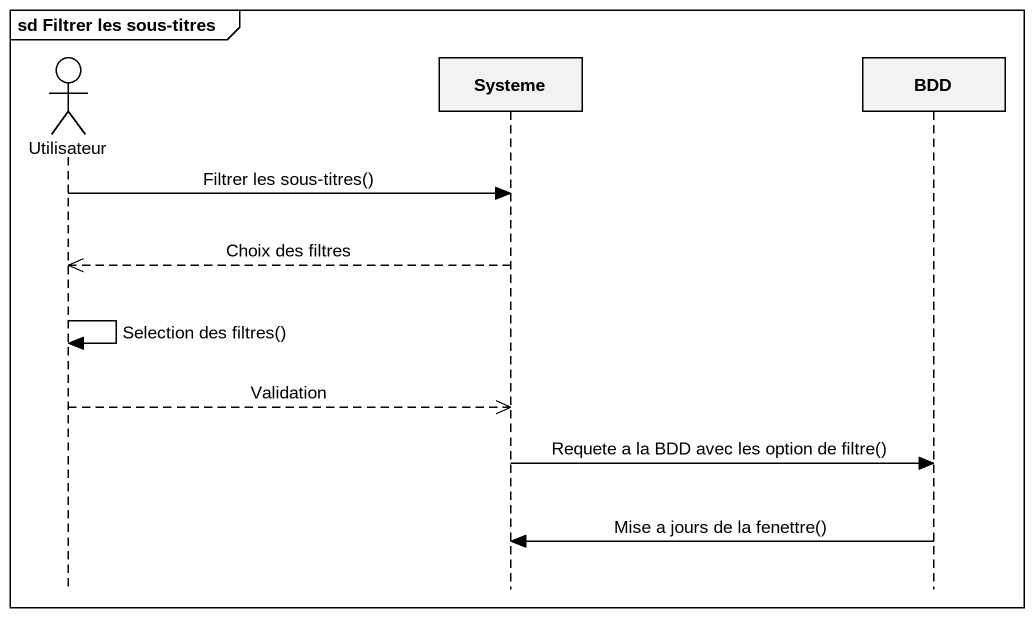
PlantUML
@startuml
mainframe sd Filtrer les sous-titres
hide footbox
actor Utilisateur
participant Systeme
participant BDD

Utilisateur -> Systeme : Filtrer les sous-titres()
Systeme -->> Utilisateur : Choix des filtres
Utilisateur -> Utilisateur : Selection des filtres()
Utilisateur -->> Systeme : Validation
Systeme -> BDD : Requete a la BDD avec les option de filtre()
BDD -> Systeme : Mise a jours de la fenettre()
@enduml
